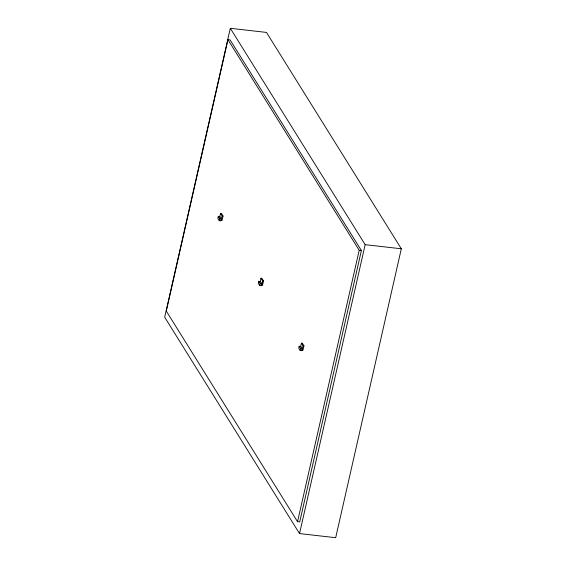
<?xml version="1.0" encoding="UTF-8"?>
<svg xmlns="http://www.w3.org/2000/svg" width="566" height="566" viewBox="0 0 566 566"><rect width="100%" height="100%" fill="white"/><g stroke="black" fill="none" stroke-linecap="round" stroke-linejoin="round"><path stroke-width="0.85" d="M230.312 28.3L164.678 317.215L299.527 533.582L335.688 537.7L401.322 248.785L266.473 32.418L230.312 28.3L365.169 244.668L299.527 533.582M227.957 39.691L166.291 311.095L297.546 521.696L299.718 521.937L361.384 250.533L230.121 39.938L227.957 39.691L359.212 250.285L297.546 521.696M218.264 216.431L217.825 218.356L219.268 220.669L220.896 220.853L221.327 218.929L219.891 216.615L218.264 216.431L219.7 218.738L219.268 220.669M219.658 217.118L220.521 213.318L221.419 213.424L223.039 216.021L222.006 220.57L221.101 220.471L222.134 215.915L220.521 213.318M258.719 281.344L258.28 283.269L259.723 285.575L261.351 285.759L261.789 283.835L260.346 281.528L258.719 281.344L260.162 283.651L259.723 285.575M260.112 282.024L260.976 278.231L261.874 278.33L263.494 280.927L262.461 285.483L261.556 285.377L262.589 280.828L260.976 278.231M299.173 346.25L298.735 348.175L300.178 350.481L301.805 350.672L302.244 348.741L300.801 346.434L299.173 346.25L300.617 348.557L300.178 350.481M300.567 346.937L301.43 343.137L302.336 343.244L303.949 345.84L302.916 350.389L302.011 350.29L303.051 345.734L301.43 343.137M222.134 215.915L223.039 216.021M219.7 218.738L221.327 218.929M365.169 244.668L401.322 248.785M359.212 250.285L361.384 250.533M262.589 280.828L263.494 280.927M260.162 283.651L261.789 283.835M303.051 345.734L303.949 345.84M300.617 348.557L302.244 348.741"/></g></svg>
